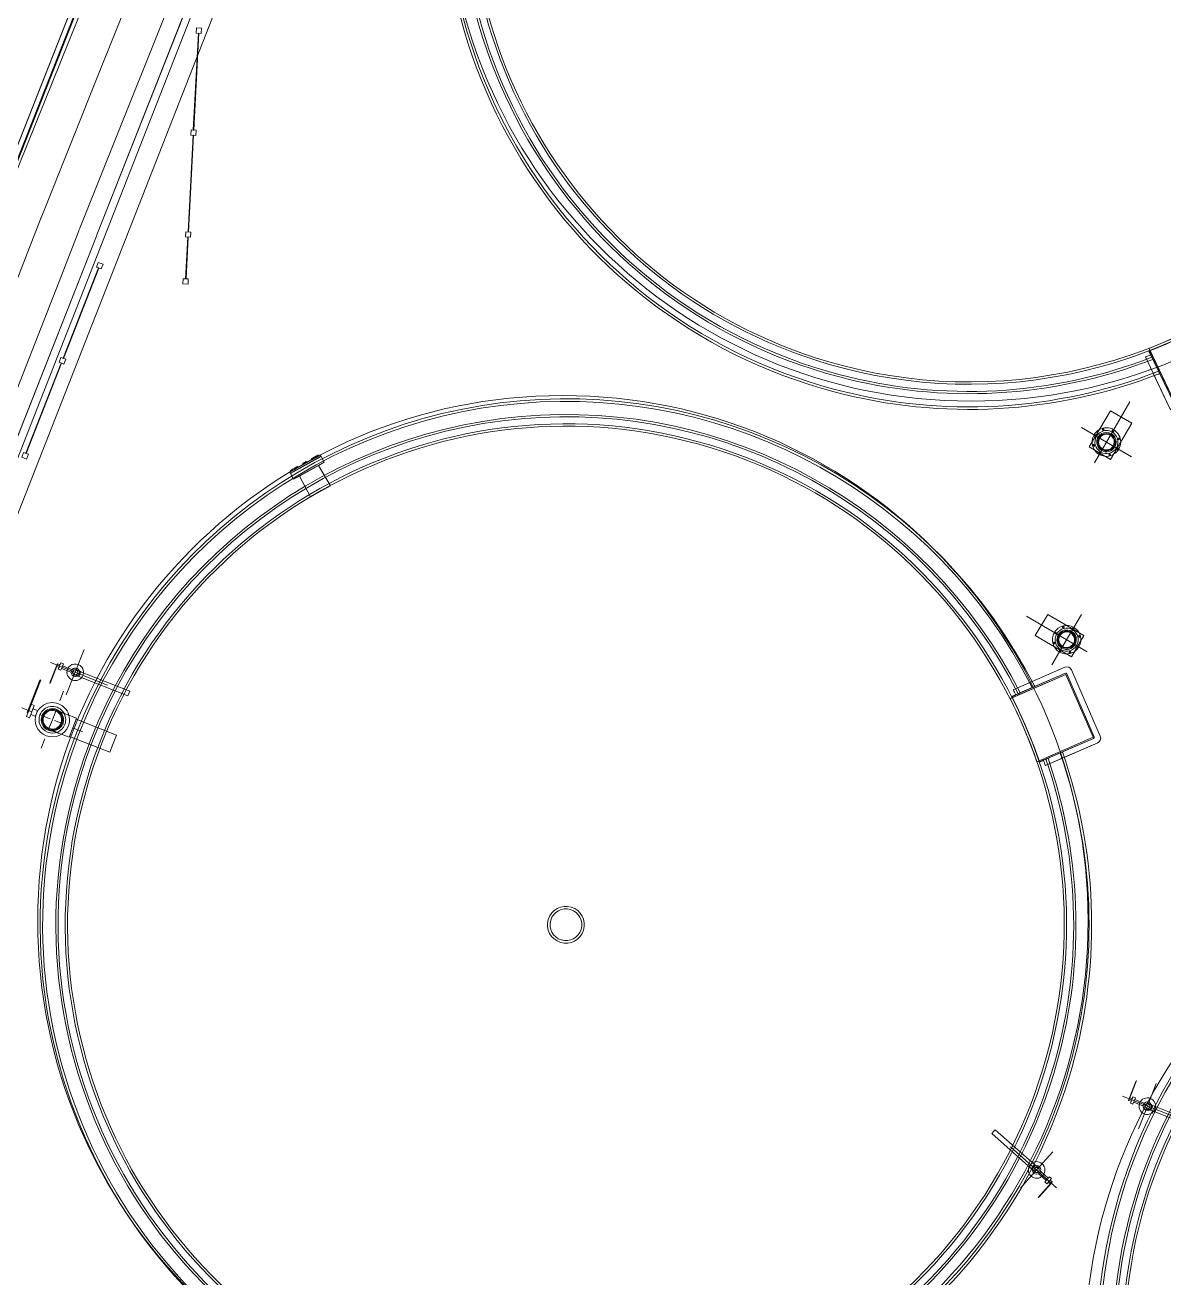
# Model space of a CAD drawing. Header units: metres. Extents: x -207 to 292, y -187 to 169.
# Drawn here: x -47.17 to -36, y -29.85 to -17.58 of the extents above; entities that cross this region are included whole.
import ezdxf

# ---------------------------------------------------------------- set-up
doc = ezdxf.new("R2010")
doc.units = ezdxf.units.M
doc.linetypes.add('Dash', pattern=[0.006, 0.003, -0.003])
for name, color, linetype, lineweight in [('A-GLAZ-CWMG', 7, 'Continuous', 9), ('C-TOPO', 7, 'Continuous', 9), ('C-TOPO-MAJR', 7, 'Continuous', 35), ('C-TOPO-MINR', 7, 'Continuous', 9), ('CERCO INTERIOR', 7, 'Continuous', 9), ('EQUIPOS PIS', 7, 'Continuous', 9), ('P-SANR-FIXT', 7, 'Continuous', 9), ('P-SANR-FIXT-HDLN', 7, 'Dash', 9), ('solera', 7, 'Continuous', 35)]:
    doc.layers.add(name, color=color, linetype=linetype, lineweight=lineweight)
doc.layers.add('PR10-ARQ-PL-001-Emplazamiento-C-1_dwg', color=7, linetype='Continuous', lineweight=9, true_color=0x767676)

# ---------------------------------------------------------------- blocks, each defined once
blk = doc.blocks.new('M_Estanque-Terraza - M_Estanque-Terraza-2331352-PLANTA EMPLAZAMIENTO ACTUALIZADO')
at = {"layer": 'P-SANR-FIXT'}
for p, q in [((-4.04, -2.86), (-4.466, -3.222)), ((-4.466, -3.222), (-4.04, -2.86)), ((-4.04, -2.86), (-4.466, -3.222)), ((-4.466, -3.222), (-4.04, -2.86)), ((-4.415, -3.253), (-3.976, -2.879)), ((-4.415, -3.253), (-4.007, -2.906)), ((-4.007, -2.906), (-4.415, -3.253)), ((-4.415, -3.253), (-4.007, -2.906)), ((-4.007, -2.906), (-4.415, -3.253)), ((-3.95, -2.873), (-4.407, -3.262)), ((-4.407, -3.262), (-3.967, -2.887)), ((-4.04, -2.86), (-4.175, -2.975)), ((-4.175, -2.975), (-4.04, -2.86)), ((-4.044, -2.937), (-4.161, -3.037)), ((-3.974, -2.877), (-4.142, -3.021)), ((-4.142, -3.021), (-4.007, -2.906)), ((-4.007, -2.906), (-4.142, -3.021)), ((-4.142, -3.021), (-4.027, -2.922)), ((-4.194, -2.991), (-4.466, -3.222)), ((-4.466, -3.222), (-4.194, -2.991)), ((-4.161, -3.037), (-4.415, -3.253)), ((-4.161, -3.037), (-4.415, -3.253)), ((-4.415, -3.253), (-4.161, -3.037)), ((-4.471, -3.292), (-4.012, -3.832)), ((-4.012, -3.832), (-4.471, -3.292)), ((-4.471, -3.292), (-4.012, -3.832)), ((-4.012, -3.832), (-4.471, -3.292)), ((-4.471, -3.292), (-4.012, -3.832)), ((-4.012, -3.832), (-4.471, -3.292)), ((-3.981, -3.781), (-4.416, -3.27)), ((-4.416, -3.27), (-3.981, -3.781)), ((-3.981, -3.781), (-4.416, -3.27)), ((-4.416, -3.27), (-3.981, -3.781)), ((-4.416, -3.27), (-3.981, -3.781)), ((-3.981, -3.781), (-4.416, -3.27)), ((-4.416, -3.27), (-3.981, -3.781)), ((-3.981, -3.781), (-4.416, -3.27)), ((-3.972, -3.773), (-4.407, -3.262)), ((-4.407, -3.262), (-3.972, -3.773)), ((3.617, -3.281), (3.462, -3.441)), ((3.617, -3.281), (3.462, -3.441)), ((3.541, -3.362), (3.617, -3.281)), ((3.779, -3.443), (3.617, -3.281)), ((-3.972, -3.773), (-3.519, -3.388)), ((-3.536, -3.402), (-3.972, -3.773)), ((-3.529, -3.412), (-3.964, -3.783)), ((-3.695, -3.554), (-3.527, -3.411)), ((3.462, -3.441), (3.541, -3.362)), ((3.826, -3.397), (3.586, -3.645)), ((3.826, -3.397), (3.586, -3.645)), ((3.826, -3.397), (3.779, -3.443)), ((3.87, -3.441), (3.826, -3.397)), ((-3.56, -3.439), (-3.964, -3.783)), ((-3.964, -3.783), (-3.56, -3.439)), ((-3.56, -3.439), (-3.964, -3.783)), ((-3.964, -3.783), (-3.56, -3.439)), ((-3.941, -3.837), (-3.521, -3.479)), ((-3.521, -3.479), (-3.941, -3.837)), ((-3.941, -3.837), (-3.521, -3.479)), ((-3.521, -3.479), (-3.941, -3.837)), ((-3.714, -3.57), (-3.597, -3.47)), ((-3.695, -3.554), (-3.56, -3.439)), ((-3.56, -3.439), (-3.695, -3.554)), ((-3.58, -3.455), (-3.695, -3.554)), ((-3.656, -3.594), (-3.521, -3.479)), ((-3.521, -3.479), (-3.656, -3.594)), ((3.462, -3.441), (3.63, -3.597)), ((3.779, -3.443), (3.63, -3.597)), ((3.779, -3.443), (3.63, -3.597)), ((3.87, -3.441), (3.631, -3.688)), ((3.87, -3.441), (3.631, -3.688)), ((3.634, -3.691), (3.872, -3.444)), ((3.634, -3.691), (3.872, -3.444)), ((3.882, -3.453), (3.644, -3.699)), ((3.882, -3.453), (3.644, -3.699)), ((3.839, -3.497), (3.816, -3.521)), ((3.839, -3.497), (3.816, -3.521)), ((3.816, -3.521), (3.824, -3.529)), ((3.816, -3.521), (3.824, -3.529)), ((3.843, -3.492), (3.82, -3.517)), ((3.843, -3.492), (3.82, -3.517)), ((3.824, -3.529), (3.847, -3.504)), ((3.824, -3.529), (3.847, -3.504)), ((3.828, -3.525), (3.851, -3.5)), ((3.828, -3.525), (3.851, -3.5)), ((3.857, -3.478), (3.843, -3.492)), ((3.843, -3.492), (3.851, -3.5)), ((3.851, -3.5), (3.843, -3.492)), ((3.851, -3.5), (3.843, -3.492)), ((3.851, -3.5), (3.865, -3.486)), ((3.871, -3.464), (3.857, -3.478)), ((3.865, -3.486), (3.879, -3.471)), ((3.879, -3.471), (3.871, -3.464)), ((3.882, -3.453), (3.872, -3.444)), ((-3.964, -3.783), (-3.714, -3.57)), ((-3.714, -3.57), (-3.964, -3.783)), ((-3.964, -3.783), (-3.714, -3.57)), ((-3.941, -3.837), (-3.675, -3.61)), ((-3.675, -3.61), (-3.941, -3.837)), ((3.63, -3.597), (3.586, -3.645)), ((3.586, -3.645), (3.631, -3.688)), ((3.668, -3.674), (3.654, -3.689)), ((3.682, -3.66), (3.668, -3.674)), ((3.676, -3.682), (3.69, -3.668)), ((3.705, -3.635), (3.682, -3.66)), ((3.705, -3.635), (3.682, -3.66)), ((3.69, -3.668), (3.682, -3.66)), ((3.682, -3.66), (3.69, -3.668)), ((3.682, -3.66), (3.69, -3.668)), ((3.709, -3.631), (3.686, -3.656)), ((3.709, -3.631), (3.686, -3.656)), ((3.69, -3.668), (3.713, -3.643)), ((3.69, -3.668), (3.713, -3.643)), ((3.694, -3.663), (3.717, -3.639)), ((3.694, -3.663), (3.717, -3.639)), ((3.717, -3.639), (3.709, -3.631)), ((3.717, -3.639), (3.709, -3.631)), ((3.776, -3.562), (3.749, -3.591)), ((3.776, -3.562), (3.749, -3.591)), ((3.776, -3.562), (3.749, -3.591)), ((3.776, -3.562), (3.749, -3.591)), ((3.749, -3.591), (3.757, -3.598)), ((3.749, -3.591), (3.757, -3.598)), ((3.757, -3.598), (3.784, -3.569)), ((3.757, -3.598), (3.784, -3.569)), ((3.757, -3.598), (3.784, -3.569)), ((3.757, -3.598), (3.784, -3.569)), ((3.784, -3.569), (3.776, -3.562)), ((3.784, -3.569), (3.776, -3.562)), ((3.634, -3.691), (3.644, -3.699)), ((3.654, -3.689), (3.662, -3.696)), ((3.662, -3.696), (3.676, -3.682))]:
    blk.add_line(p, q, dxfattribs=at)
at = {"layer": 'P-SANR-FIXT', "flags": 128}
for points in [[(-3.976, -2.879), (-3.983, -2.885), (-3.991, -2.892), (-3.999, -2.898), (-4.006, -2.905), (-4.014, -2.911), (-4.021, -2.918), (-4.029, -2.924), (-4.037, -2.931), (-4.044, -2.937)], [(-4.027, -2.922), (-4.022, -2.918), (-4.016, -2.913), (-4.011, -2.909), (-4.006, -2.904), (-4.001, -2.9), (-3.995, -2.895), (-3.99, -2.891), (-3.985, -2.886), (-3.979, -2.882), (-3.974, -2.877)], [(-3.967, -2.887), (-3.962, -2.882), (-3.956, -2.878), (-3.95, -2.873)], [(-3.597, -3.47), (-3.59, -3.464), (-3.582, -3.457), (-3.574, -3.451), (-3.567, -3.444), (-3.559, -3.438), (-3.552, -3.431), (-3.544, -3.425), (-3.536, -3.418), (-3.529, -3.412)], [(-3.527, -3.411), (-3.533, -3.415), (-3.538, -3.42), (-3.543, -3.424), (-3.548, -3.429), (-3.554, -3.433), (-3.559, -3.438), (-3.564, -3.442), (-3.569, -3.446), (-3.575, -3.451), (-3.58, -3.455)], [(-3.519, -3.388), (-3.525, -3.392), (-3.53, -3.397), (-3.536, -3.402)]]:
    blk.add_lwpolyline(points, dxfattribs=at)
at = {"layer": 'P-SANR-FIXT'}
for centre, radius, start, end in [((0, 0), 5.152, 0, 180), ((0, 0), 5.152, 0, 180), ((0, 0), 5.127, 360, 180), ((0, 0), 5.127, 360, 180), ((0, 0), 4.998, 360, 180), ((0, 0), 4.976, 360, 180), ((0, 0), 4.906, 0, 180), ((0, 0), 4.883, 0, 180), ((0, 0), 0.181, 360, 180), ((0, 0), 0.181, 0, 180), ((0, 0), 0.156, 0, 180), ((0, 0), 0.156, 0, 180), ((0, 0), 5.152, 180, 216.1202), ((0, 0), 5.152, 180, 216.1202), ((0, 0), 5.127, 180, 216.0991), ((0, 0), 5.127, 180, 216.0991), ((0, 0), 4.998, 180, 215.9878), ((0, 0), 4.976, 180, 215.9675), ((0, 0), 4.906, 180, 0), ((0, 0), 4.883, 180, 0), ((0, 0), 5.152, 223.8638, 0), ((0, 0), 5.152, 223.8638, 0), ((0, 0), 5.127, 223.8805, 0), ((0, 0), 5.127, 223.8805, 0), ((0, 0), 4.998, 223.9693, 0), ((0, 0), 4.976, 223.9856, 360), ((0, 0), 0.181, 180, 360), ((0, 0), 0.181, 180, 0), ((0, 0), 0.156, 180, 0), ((0, 0), 0.156, 180, 0), ((0, 0), 4.95, 215.2893, 215.9444), ((0, 0), 4.95, 215.2893, 215.9444), ((0, 0), 4.95, 215.2893, 215.9444), ((0, 0), 4.95, 215.2893, 215.9444), ((0, 0), 4.95, 215.2893, 215.9444), ((0, 0), 4.95, 215.2893, 215.9444), ((0, 0), 4.908, 215.9062, 224.0344), ((0.035, 0.026), 4.95, 215.9127, 216.052), ((0, 0), 4.884, 216.0253, 223.911), ((0, 0), 5.152, 215.4908, 216.1202), ((0, 0), 5.152, 215.4908, 216.1202), ((0, 0), 5.127, 215.4667, 216.0991), ((0, 0), 5.127, 215.4667, 216.0991), ((-4.433, -3.26), 0.05, 130.4267, 220.4267), ((-4.433, -3.26), 0.05, 130.4267, 220.4267), ((-4.433, -3.26), 0.05, 130.4267, 220.4267), ((-4.433, -3.26), 0.05, 130.4267, 220.4267), ((-4.433, -3.26), 0.05, 130.4267, 220.4267), ((-4.433, -3.26), 0.05, 130.4267, 220.4267), ((-4.407, -3.262), 0.012, 130.4267, 220.4267), ((-4.407, -3.262), 0.012, 130.4267, 220.4267), ((-4.407, -3.262), 0.012, 130.4267, 220.4267), ((-4.407, -3.262), 0.012, 130.4267, 220.4267), ((-4.407, -3.262), 0.012, 130.4267, 220.4267), ((-4.407, -3.262), 0.012, 130.4267, 220.4267), ((-4.407, -3.262), 0.012, 130.4267, 220.4267), ((-4.407, -3.262), 0.012, 130.4267, 220.4267), ((0.035, 0.026), 4.95, 223.8331, 223.9723), ((0, 0), 5.127, 223.8805, 224.5122), ((0, 0), 5.127, 223.8805, 224.5122), ((0, 0), 4.95, 224.0039, 224.6583), ((0, 0), 4.95, 224.0039, 224.6583), ((0, 0), 4.95, 224.0039, 224.6583), ((0, 0), 4.95, 224.0039, 224.6583), ((0, 0), 4.95, 224.0039, 224.6583), ((0, 0), 4.95, 224.0039, 224.6583), ((0, 0), 5.152, 223.8638, 224.4924), ((0, 0), 5.152, 223.8638, 224.4924), ((-3.972, -3.773), 0.012, 220.4267, 310.4267), ((-3.972, -3.773), 0.012, 220.4267, 310.4267), ((-3.972, -3.773), 0.012, 220.4267, 310.4267), ((-3.972, -3.773), 0.012, 220.4267, 310.4267), ((-3.972, -3.773), 0.012, 220.4267, 310.4267), ((-3.972, -3.773), 0.012, 220.4267, 310.4267), ((-3.972, -3.773), 0.012, 220.4267, 310.4267), ((-3.972, -3.773), 0.012, 220.4267, 310.4267), ((-3.974, -3.799), 0.05, 220.4267, 310.4267), ((-3.974, -3.799), 0.05, 220.4267, 310.4267), ((-3.974, -3.799), 0.05, 220.4267, 310.4267), ((-3.974, -3.799), 0.05, 220.4267, 310.4267), ((-3.974, -3.799), 0.05, 220.4267, 310.4267), ((-3.974, -3.799), 0.05, 220.4267, 310.4267)]:
    blk.add_arc(centre, radius, start, end, dxfattribs=at)
for major_axis, ratio, start_param, end_param in [((-2.955, 3.944), 0.99567, 1.554548, 1.55699), ((-2.956, 3.945), 0.995671, 1.693392, 1.695831)]:
    blk.add_ellipse((0.001, 0.001), major_axis=major_axis, ratio=ratio, start_param=start_param, end_param=end_param, dxfattribs=at)
blk = doc.blocks.new('Circular Mullion - 5mm-2127248-PLANTA EMPLAZAMIENTO ACTUALIZADO')
at = {"layer": 'A-GLAZ-CWMG'}
for p, q in [((-107.648, -45.397), (-107.997, -46.28)), ((-107.646, -45.398), (-107.995, -46.281)), ((-107.995, -46.281), (-107.646, -45.398)), ((-107.993, -46.282), (-107.643, -45.399)), ((-107.646, -45.398), (-107.648, -45.397)), ((-107.643, -45.399), (-107.646, -45.398)), ((-107.997, -46.28), (-107.995, -46.281)), ((-107.995, -46.281), (-107.993, -46.282))]:
    blk.add_line(p, q, dxfattribs=at)
blk = doc.blocks.new('Rectangular Mullion - 50 x 50 mm-2128568-PLANTA EMPLAZAMIENTO ACTUALIZADO')
at = {"layer": 'A-GLAZ-CWMG'}
for p, q in [((0.025, 0.025), (-0.025, 0.025)), ((-0.025, 0.025), (-0.025, -0.025)), ((0.025, -0.025), (0.025, 0.025)), ((-0.025, -0.025), (0.025, -0.025))]:
    blk.add_line(p, q, dxfattribs=at)
blk = doc.blocks.new('Rectangular Mullion - 50 x 50 mm-2128569-PLANTA EMPLAZAMIENTO ACTUALIZADO')
at = {"layer": 'A-GLAZ-CWMG'}
for p, q in [((-0.025, -0.025), (-0.025, 0.025)), ((-0.025, 0.025), (0.025, 0.025)), ((0.025, 0.025), (0.025, -0.025)), ((0.025, -0.025), (-0.025, -0.025))]:
    blk.add_line(p, q, dxfattribs=at)
blk = doc.blocks.new('Quad Corner Mullion - 50x50 mm-2128574-PLANTA EMPLAZAMIENTO ACTUALIZADO')
at = {"layer": 'A-GLAZ-CWMG'}
for p, q in [((0.025, 0.025), (-0.025, 0.025)), ((-0.025, 0.025), (-0.025, -0.025)), ((0.025, -0.025), (0.025, 0.025)), ((-0.025, -0.025), (0.025, -0.025))]:
    blk.add_line(p, q, dxfattribs=at)
blk = doc.blocks.new('Quad Corner Mullion - 50x50 mm-2128575-PLANTA EMPLAZAMIENTO ACTUALIZADO')
at = {"layer": 'A-GLAZ-CWMG'}
for p, q in [((-0.025, -0.025), (-0.025, 0.025)), ((-0.025, 0.025), (0.025, 0.025)), ((0.025, 0.025), (0.025, -0.025)), ((0.025, -0.025), (-0.025, -0.025))]:
    blk.add_line(p, q, dxfattribs=at)
blk = doc.blocks.new('Quad Corner Mullion - 50x50 mm-2128572-PLANTA EMPLAZAMIENTO ACTUALIZADO')
at = {"layer": 'A-GLAZ-CWMG'}
for p, q in [((0.025, 0.025), (-0.025, 0.025)), ((-0.025, 0.025), (-0.025, -0.025)), ((0.025, -0.025), (0.025, 0.025)), ((-0.025, -0.025), (0.025, -0.025))]:
    blk.add_line(p, q, dxfattribs=at)
blk = doc.blocks.new('Quad Corner Mullion - 50x50 mm-2128573-PLANTA EMPLAZAMIENTO ACTUALIZADO')
at = {"layer": 'A-GLAZ-CWMG'}
for p, q in [((-0.025, -0.025), (-0.025, 0.025)), ((-0.025, 0.025), (0.025, 0.025)), ((0.025, 0.025), (0.025, -0.025)), ((0.025, -0.025), (-0.025, -0.025))]:
    blk.add_line(p, q, dxfattribs=at)
blk = doc.blocks.new('Circular Mullion - 5mm-2146434-PLANTA EMPLAZAMIENTO ACTUALIZADO')
at = {"layer": 'A-GLAZ-CWMG'}
for p, q in [((-45.571, -19.654), (-45.593, -20.063)), ((-45.59, -20.063), (-45.569, -19.654)), ((-45.569, -19.654), (-45.59, -20.063)), ((-45.588, -20.063), (-45.566, -19.654)), ((-45.569, -19.654), (-45.571, -19.654)), ((-45.566, -19.654), (-45.569, -19.654)), ((-45.593, -20.063), (-45.59, -20.063)), ((-45.59, -20.063), (-45.588, -20.063))]:
    blk.add_line(p, q, dxfattribs=at)
blk = doc.blocks.new('M_Tuberia Alimentación-01 - M_Tuberia Alimentación-01-2152466-PLANTA EMPLAZAMIENTO ACTUALIZADO')
at = {"layer": 'P-SANR-FIXT'}
for p, q in [((-0.248, 0.32), (-0.255, 0.32)), ((-0.255, 0.32), (-0.255, 0.296)), ((-0.255, 0.012), (-0.255, 0.317)), ((-0.248, 0.317), (-0.255, 0.317)), ((-0.255, 0.296), (-0.255, -0.02)), ((-0.248, 0.296), (-0.248, 0.32)), ((-0.248, 0.317), (-0.248, 0.012)), ((-0.248, -0.02), (-0.248, 0.296)), ((-0.255, 0.012), (-0.255, -0.025)), ((-0.255, 0.012), (-0.248, 0.012)), ((-0.216, 0.065), (-0.248, 0.065)), ((-0.248, 0), (-0.248, 0.065)), ((-0.248, -0.025), (-0.248, 0.012)), ((-0.248, -0.065), (-0.248, 0)), ((-0.216, 0.065), (-0.216, 0)), ((-0.168, 0.03), (-0.216, 0.03)), ((-0.216, 0), (-0.216, 0.03)), ((-0.216, 0), (-0.216, -0.065)), ((-0.168, 0.03), (-0.168, 0)), ((-0.168, 0), (-0.168, -0.03)), ((0.215, 0.1), (0.106, 0.1)), ((0.215, 0), (0.215, 0.1)), ((0.639, 0.09), (0.215, 0.09)), ((0.215, 0), (0.215, 0.09)), ((0.215, -0.1), (0.215, 0)), ((0.215, -0.09), (0.215, 0)), ((0.639, 0.09), (0.639, 0)), ((0.639, 0), (0.639, -0.09)), ((-0.255, -0.02), (-0.248, -0.02)), ((-0.255, -0.025), (-0.248, -0.025)), ((-0.248, -0.065), (-0.216, -0.065)), ((-0.216, -0.03), (-0.216, 0)), ((-0.216, -0.03), (-0.168, -0.03)), ((0.106, -0.1), (0.215, -0.1)), ((0.215, -0.09), (0.639, -0.09))]:
    blk.add_line(p, q, dxfattribs=at)
at = {"layer": 'P-SANR-FIXT', "flags": 128}
for points in [[(0.106, 0.1), (0.102, 0.1), (0.097, 0.1), (0.093, 0.1), (0.089, 0.1), (0.085, 0.1), (0.081, 0.1), (0.077, 0.1), (0.073, 0.1), (0.069, 0.1), (0.065, 0.1), (0.061, 0.1), (0.057, 0.1), (0.053, 0.1), (0.05, 0.1), (0.046, 0.1), (0.043, 0.1), (0.039, 0.1), (0.036, 0.1), (0.033, 0.1), (0.03, 0.1), (0.027, 0.1), (0.024, 0.1), (0.022, 0.1), (0.019, 0.1), (0.017, 0.1), (0.015, 0.1), (0.012, 0.1), (0.011, 0.1), (0.009, 0.1), (0.007, 0.1), (0.006, 0.1), (0.004, 0.1), (0.003, 0.1), (0.002, 0.1), (0.002, 0.1), (0.001, 0.1), (0, 0.1), (0, 0.1), (0, 0.1)], [(0, -0.1), (0, -0.1), (0, -0.1), (0.001, -0.1), (0.001, -0.1), (0.002, -0.1), (0.003, -0.1), (0.004, -0.1), (0.005, -0.1), (0.007, -0.1), (0.008, -0.1), (0.01, -0.1), (0.012, -0.1), (0.014, -0.1), (0.016, -0.1), (0.018, -0.1), (0.021, -0.1), (0.024, -0.1), (0.026, -0.1), (0.029, -0.1), (0.032, -0.1), (0.035, -0.1), (0.038, -0.1), (0.042, -0.1), (0.045, -0.1), (0.049, -0.1), (0.052, -0.1), (0.056, -0.1), (0.06, -0.1), (0.064, -0.1), (0.068, -0.1), (0.071, -0.1), (0.076, -0.1), (0.08, -0.1), (0.084, -0.1), (0.088, -0.1), (0.092, -0.1), (0.096, -0.1), (0.101, -0.1), (0.105, -0.1), (0.106, -0.1)]]:
    blk.add_lwpolyline(points, dxfattribs=at)
at = {"layer": 'P-SANR-FIXT'}
for radius, start, end in [(0.168, 360, 180), (0.168, 360, 180), (0.168, 360, 180), (0.168, 360, 180), (0.168, 360, 180), (0.168, 360, 180), (0.131, 0, 180), (0.131, 360, 180), (0.131, 360, 180), (0.131, 360, 180), (0.168, 180, 360), (0.168, 180, 360), (0.168, 180, 360), (0.168, 180, 360), (0.168, 180, 360), (0.168, 180, 360), (0.131, 180, 0), (0.131, 180, 360), (0.131, 180, 360), (0.131, 180, 360), (0.109, 360, 180), (0.109, 360, 180), (0.109, 360, 180), (0.109, 360, 180), (0.109, 180, 360), (0.109, 180, 360), (0.109, 180, 360), (0.109, 180, 360), (0.1, 0, 180), (0.1, 180, 0), (0.091, 0, 180), (0.091, 0, 180), (0.091, 0, 180), (0.091, 0, 180), (0.091, 180, 0), (0.091, 180, 0), (0.091, 180, 0), (0.091, 180, 0)]:
    blk.add_arc((0, 0), radius, start, end, dxfattribs=at)
at = {"layer": 'P-SANR-FIXT-HDLN'}
for p, q in [((0, 0), (0, 0.301)), ((-0.322, 0), (0, 0)), ((0.322, 0), (0, 0)), ((0, 0), (0, -0.301))]:
    blk.add_line(p, q, dxfattribs=at)
blk = doc.blocks.new('M_Tuberia Alimentación-02 - M_Tuberia Alimentación-02-2167664-PLANTA EMPLAZAMIENTO ACTUALIZADO')
at = {"layer": 'P-SANR-FIXT'}
for p, q in [((0, 0), (0, 0.239)), ((-0.262, 0), (0.341, 0)), ((-0.19, 0.014), (-0.193, 0.014)), ((-0.193, 0.014), (-0.193, 0)), ((-0.193, 0.006), (-0.193, -0.183)), ((-0.19, 0.006), (-0.193, 0.006)), ((-0.19, 0), (-0.19, 0.014)), ((-0.165, 0.014), (-0.19, 0.014)), ((-0.19, 0.014), (-0.19, 0)), ((-0.19, -0.183), (-0.19, 0.006)), ((-0.19, 0), (-0.19, -0.014)), ((-0.138, 0.034), (-0.165, 0.034)), ((-0.165, 0), (-0.165, 0.034)), ((-0.165, 0), (-0.165, 0.014)), ((-0.165, -0.014), (-0.165, 0)), ((-0.165, -0.034), (-0.165, 0)), ((-0.138, 0), (-0.138, 0.034)), ((-0.041, 0.014), (-0.138, 0.014)), ((-0.138, 0), (-0.138, 0.014)), ((-0.138, -0.034), (-0.138, 0)), ((-0.138, -0.014), (-0.138, 0)), ((-0.041, 0), (-0.041, 0.014)), ((-0.041, -0.014), (-0.041, 0)), ((0, 0), (0, -0.239)), ((0.047, 0.026), (0.042, 0.026)), ((0.047, 0), (0.047, 0.026)), ((0.566, 0.025), (0.047, 0.025)), ((0.047, 0), (0.047, 0.025)), ((0.047, -0.026), (0.047, 0)), ((0.047, -0.025), (0.047, 0)), ((0.566, 0), (0.566, 0.025)), ((0.566, -0.025), (0.566, 0)), ((-0.193, -0.186), (-0.193, 0)), ((-0.19, 0), (-0.193, 0)), ((-0.19, 0), (-0.19, -0.186)), ((-0.19, -0.014), (-0.165, -0.014)), ((-0.165, -0.034), (-0.138, -0.034)), ((-0.138, -0.014), (-0.041, -0.014)), ((0.042, -0.026), (0.047, -0.026)), ((0.047, -0.025), (0.566, -0.025)), ((-0.193, -0.183), (-0.193, -0.19)), ((-0.19, -0.183), (-0.193, -0.183)), ((-0.193, -0.186), (-0.193, -0.19)), ((-0.193, -0.19), (-0.19, -0.19)), ((-0.19, -0.19), (-0.19, -0.183)), ((-0.19, -0.19), (-0.19, -0.186))]:
    blk.add_line(p, q, dxfattribs=at)
at = {"layer": 'P-SANR-FIXT', "flags": 128}
for points in [[(0.042, 0.026), (0.04, 0.026), (0.039, 0.026), (0.037, 0.026), (0.035, 0.026), (0.034, 0.026), (0.032, 0.026), (0.03, 0.026), (0.029, 0.026), (0.027, 0.026), (0.026, 0.026), (0.024, 0.026), (0.023, 0.026), (0.021, 0.026), (0.02, 0.026), (0.018, 0.026), (0.017, 0.026), (0.016, 0.026), (0.014, 0.026), (0.013, 0.026), (0.012, 0.026), (0.011, 0.026), (0.01, 0.026), (0.009, 0.026), (0.008, 0.026), (0.007, 0.026), (0.006, 0.026), (0.005, 0.026), (0.004, 0.026), (0.004, 0.026), (0.003, 0.026), (0.002, 0.026), (0.002, 0.026), (0.001, 0.026), (0.001, 0.026), (0.001, 0.026), (0, 0.026), (0, 0.026), (0, 0.026), (0, 0.026)], [(0, -0.026), (0, -0.026), (0, -0.026), (0, -0.026), (0.001, -0.026), (0.001, -0.026), (0.001, -0.026), (0.002, -0.026), (0.002, -0.026), (0.003, -0.026), (0.003, -0.026), (0.004, -0.026), (0.005, -0.026), (0.006, -0.026), (0.006, -0.026), (0.007, -0.026), (0.008, -0.026), (0.009, -0.026), (0.01, -0.026), (0.012, -0.026), (0.013, -0.026), (0.014, -0.026), (0.015, -0.026), (0.017, -0.026), (0.018, -0.026), (0.019, -0.026), (0.021, -0.026), (0.022, -0.026), (0.024, -0.026), (0.025, -0.026), (0.027, -0.026), (0.028, -0.026), (0.03, -0.026), (0.032, -0.026), (0.033, -0.026), (0.035, -0.026), (0.037, -0.026), (0.038, -0.026), (0.04, -0.026), (0.042, -0.026), (0.042, -0.026)]]:
    blk.add_lwpolyline(points, dxfattribs=at)
at = {"layer": 'P-SANR-FIXT'}
for radius, start, end in [(0.0814, 360, 180), (0.0814, 360, 180), (0.0814, 360, 180), (0.0814, 360, 180), (0.0814, 180, 360), (0.0814, 180, 360), (0.0814, 180, 360), (0.0814, 180, 360), (0.0411, 0, 180), (0.0411, 360, 180), (0.0411, 360, 180), (0.0411, 360, 180), (0.0411, 360, 180), (0.0411, 360, 180), (0.0411, 180, 0), (0.0411, 180, 360), (0.0411, 180, 360), (0.0411, 180, 360), (0.0411, 180, 360), (0.0411, 180, 360), (0.0264, 0, 180), (0.025, 0, 180), (0.025, 360, 180), (0.025, 180, 0), (0.025, 180, 360), (0.0264, 180, 360)]:
    blk.add_arc((0, 0), radius, start, end, dxfattribs=at)
blk = doc.blocks.new('M_Conexión Tubería 01 - M_Conexión Tubería 01-2148525-PLANTA EMPLAZAMIENTO ACTUALIZADO')
at = {"layer": 'P-SANR-FIXT'}
for p, q in [((0, 0.456), (0, -0.234)), ((-0.121, 0.285), (-0.122, -0.125)), ((-0.122, -0.125), (-0.121, 0.285)), ((-0.121, 0.285), (-0.122, -0.125)), ((-0.122, -0.125), (-0.121, 0.285)), ((0.121, 0.284), (-0.121, 0.285)), ((-0.121, 0.285), (0.121, 0.284)), ((0.121, 0.284), (-0.121, 0.285)), ((-0.121, 0.285), (0.121, 0.284)), ((0.12, -0.126), (0.121, 0.284)), ((0.121, 0.284), (0.12, -0.126)), ((0.12, -0.126), (0.121, 0.284)), ((0.121, 0.284), (0.12, -0.126)), ((-0.285, 0), (0, 0)), ((0.285, 0), (0, 0)), ((-0.122, -0.125), (0.12, -0.126)), ((0.12, -0.126), (-0.122, -0.125)), ((-0.122, -0.125), (0.12, -0.126)), ((0.12, -0.126), (-0.122, -0.125))]:
    blk.add_line(p, q, dxfattribs=at)
for centre, radius, start, end in [((0, 0), 0.14, 0, 180), ((0, 0), 0.14, 0, 180), ((0, 0), 0.14, 0, 180), ((0, 0), 0.14, 0, 180), ((0, 0), 0.14, 0, 180), ((0, 0), 0.14, 0, 180), ((0, 0.127), 0.008, 0, 180), ((0, 0.127), 0.008, 0, 180), ((0, 0.127), 0.008, 0, 180), ((0, 0.127), 0.008, 0, 180), ((0, 0.127), 0.008, 180, 360), ((0, 0.127), 0.008, 180, 0), ((0, 0.127), 0.008, 180, 0), ((0, 0.127), 0.008, 180, 0), ((0, 0.127), 0.005, 0, 180), ((0, 0.127), 0.005, 0, 180), ((0, 0.127), 0.005, 0, 180), ((0, 0.127), 0.005, 0, 180), ((0, 0.127), 0.005, 0, 180), ((0, 0.127), 0.005, 0, 180), ((0, 0.127), 0.005, 180, 0), ((0, 0.127), 0.005, 180, 0), ((0, 0.127), 0.005, 180, 0), ((0, 0.127), 0.005, 180, 0), ((0, 0.127), 0.005, 180, 360), ((0, 0.127), 0.005, 180, 0), ((0, 0), 0.14, 180, 0), ((0, 0), 0.14, 180, 0), ((0, 0), 0.14, 180, 0), ((0, 0), 0.14, 180, 0), ((0, 0), 0.14, 180, 0), ((0, 0), 0.14, 180, 0), ((-0.127, 0), 0.008, 90, 270), ((-0.127, 0), 0.008, 90, 270), ((-0.127, 0), 0.008, 90, 270), ((-0.127, 0), 0.008, 90, 270), ((-0.127, 0), 0.005, 90, 270), ((-0.127, 0), 0.005, 90, 270), ((-0.127, 0), 0.008, 270, 90), ((-0.127, 0), 0.008, 270, 90), ((-0.127, 0), 0.008, 270, 90), ((-0.127, 0), 0.008, 270, 90), ((-0.127, 0), 0.005, 270, 90), ((-0.127, 0), 0.005, 270, 90), ((0, 0), 0.113, 0, 180), ((0, 0), 0.113, 0, 180), ((0, 0), 0.113, 180, 0), ((0, 0), 0.113, 180, 0), ((-0.09, 0.09), 0.008, 45, 225), ((-0.09, 0.09), 0.008, 45, 225), ((-0.09, 0.09), 0.008, 45, 225), ((-0.09, 0.09), 0.008, 45, 225), ((-0.09, 0.09), 0.008, 225, 45), ((-0.09, 0.09), 0.008, 225, 45), ((-0.09, 0.09), 0.008, 225, 45), ((-0.09, 0.09), 0.008, 225, 45), ((-0.09, 0.09), 0.005, 45, 225), ((-0.09, 0.09), 0.005, 45, 225), ((0, 0), 0.0951, 0, 180), ((0, 0), 0.0951, 0, 180), ((0, 0), 0.0951, 180, 0), ((0, 0), 0.0951, 180, 0), ((-0.09, 0.09), 0.005, 225, 45), ((-0.09, 0.09), 0.005, 225, 45), ((0, 0), 0.0851, 360, 180), ((0, 0), 0.0851, 360, 180), ((0, 0), 0.0851, 0, 180), ((0, 0), 0.0851, 0, 180), ((0, 0), 0.0851, 0, 180), ((0, 0), 0.0851, 0, 180), ((0, 0), 0.0851, 180, 360), ((0, 0), 0.0851, 180, 360), ((0, 0), 0.0851, 180, 360), ((0, 0), 0.0851, 180, 360), ((0, 0), 0.0851, 180, 0), ((0, 0), 0.0851, 180, 360), ((0, 0), 0.0816, 360, 180), ((0, 0), 0.0816, 0, 180), ((0, 0), 0.0816, 180, 360), ((0, 0), 0.0816, 180, 0), ((0, 0), 0.0766, 0, 180), ((0, 0), 0.0766, 360, 180), ((0, 0), 0.0766, 0, 180), ((0, 0), 0.0766, 360, 180), ((0, 0), 0.0766, 0, 180), ((0, 0), 0.0766, 360, 180), ((0, 0), 0.0766, 360, 180), ((0, 0), 0.0766, 0, 180), ((0, 0), 0.0766, 180, 360), ((0, 0), 0.0766, 180, 360), ((0, 0), 0.0766, 180, 360), ((0, 0), 0.0766, 180, 360), ((0, 0), 0.0766, 180, 360), ((0, 0), 0.0766, 180, 360), ((0, 0), 0.0766, 180, 360), ((0, 0), 0.0766, 180, 360), ((0.09, 0.09), 0.008, 135, 315), ((0.09, 0.09), 0.008, 135, 315), ((0.09, 0.09), 0.008, 135, 315), ((0.09, 0.09), 0.008, 135, 315), ((0.09, 0.09), 0.008, 315, 135), ((0.09, 0.09), 0.008, 315, 135), ((0.09, 0.09), 0.008, 315, 135), ((0.09, 0.09), 0.008, 315, 135), ((0.09, 0.09), 0.005, 135, 315), ((0.09, 0.09), 0.005, 135, 315), ((0.09, 0.09), 0.005, 315, 135), ((0.09, 0.09), 0.005, 315, 135), ((0.127, 0), 0.008, 90, 270), ((0.127, 0), 0.008, 90, 270), ((0.127, 0), 0.008, 90, 270), ((0.127, 0), 0.008, 90, 270), ((0.127, 0), 0.005, 90, 270), ((0.127, 0), 0.005, 90, 270), ((0.127, 0), 0.008, 270, 90), ((0.127, 0), 0.008, 270, 90), ((0.127, 0), 0.008, 270, 90), ((0.127, 0), 0.008, 270, 90), ((0.127, 0), 0.005, 270, 90), ((0.127, 0), 0.005, 270, 90), ((-0.09, -0.09), 0.008, 135, 315), ((-0.09, -0.09), 0.008, 135, 315), ((-0.09, -0.09), 0.008, 135, 315), ((-0.09, -0.09), 0.008, 135, 315), ((-0.09, -0.09), 0.008, 315, 135), ((-0.09, -0.09), 0.008, 315, 135), ((-0.09, -0.09), 0.008, 315, 135), ((-0.09, -0.09), 0.008, 315, 135), ((-0.09, -0.09), 0.005, 135, 315), ((-0.09, -0.09), 0.005, 135, 315), ((-0.09, -0.09), 0.005, 315, 135), ((-0.09, -0.09), 0.005, 315, 135), ((0, -0.127), 0.008, 360, 180), ((0, -0.127), 0.008, 0, 180), ((0, -0.127), 0.008, 360, 180), ((0, -0.127), 0.008, 0, 180), ((0, -0.127), 0.005, 360, 180), ((0, -0.127), 0.005, 0, 180), ((0.09, -0.09), 0.008, 45, 225), ((0.09, -0.09), 0.008, 45, 225), ((0.09, -0.09), 0.008, 45, 225), ((0.09, -0.09), 0.008, 45, 225), ((0.09, -0.09), 0.008, 225, 45), ((0.09, -0.09), 0.008, 225, 45), ((0.09, -0.09), 0.008, 225, 45), ((0.09, -0.09), 0.008, 225, 45), ((0.09, -0.09), 0.005, 45, 225), ((0.09, -0.09), 0.005, 45, 225), ((0.09, -0.09), 0.005, 225, 45), ((0.09, -0.09), 0.005, 225, 45), ((0, -0.127), 0.008, 180, 360), ((0, -0.127), 0.008, 180, 360), ((0, -0.127), 0.008, 180, 360), ((0, -0.127), 0.008, 180, 360), ((0, -0.127), 0.005, 180, 360), ((0, -0.127), 0.005, 180, 360)]:
    blk.add_arc(centre, radius, start, end, dxfattribs=at)
blk = doc.blocks.new('M_Tuberia Alimentación-02 - M_Tuberia Alimentación-02-2155587-PLANTA EMPLAZAMIENTO ACTUALIZADO')
at = {"layer": 'P-SANR-FIXT'}
for p, q in [((-0.19, 0.19), (-0.193, 0.19)), ((-0.193, 0.19), (-0.193, 0.186)), ((-0.193, 0.19), (-0.193, 0.183)), ((-0.193, 0), (-0.193, 0.186)), ((-0.193, 0.183), (-0.193, -0.006)), ((-0.193, 0.183), (-0.19, 0.183)), ((-0.19, 0.183), (-0.19, 0.19)), ((-0.19, 0.186), (-0.19, 0.19)), ((-0.19, 0.186), (-0.19, 0)), ((-0.19, -0.006), (-0.19, 0.183)), ((0, 0), (0, 0.239)), ((-0.193, 0), (-0.193, -0.014)), ((-0.193, 0), (-0.19, 0)), ((-0.165, 0.014), (-0.19, 0.014)), ((-0.19, 0.014), (-0.19, 0)), ((-0.19, -0.014), (-0.19, 0)), ((-0.19, 0), (-0.19, -0.014)), ((-0.138, 0.034), (-0.165, 0.034)), ((-0.165, 0), (-0.165, 0.034)), ((-0.165, 0), (-0.165, 0.014)), ((-0.165, -0.014), (-0.165, 0)), ((-0.165, -0.034), (-0.165, 0)), ((-0.138, 0), (-0.138, 0.034)), ((-0.041, 0.014), (-0.138, 0.014)), ((-0.138, 0), (-0.138, 0.014)), ((-0.138, -0.034), (-0.138, 0)), ((-0.138, -0.014), (-0.138, 0)), ((-0.041, 0), (-0.041, 0.014)), ((-0.041, -0.014), (-0.041, 0)), ((0.047, 0.026), (0.042, 0.026)), ((0.047, 0), (0.047, 0.026)), ((0.566, 0.025), (0.047, 0.025)), ((0.047, 0), (0.047, 0.025)), ((0.047, -0.026), (0.047, 0)), ((0.566, 0), (0.566, 0.025)), ((-0.262, 0), (0.341, 0)), ((-0.193, -0.006), (-0.19, -0.006)), ((-0.193, -0.014), (-0.19, -0.014)), ((-0.19, -0.014), (-0.165, -0.014)), ((-0.165, -0.034), (-0.138, -0.034)), ((-0.138, -0.014), (-0.041, -0.014)), ((0, 0), (0, -0.239)), ((0.042, -0.026), (0.047, -0.026)), ((0.047, -0.025), (0.047, 0)), ((0.047, -0.025), (0.566, -0.025)), ((0.566, -0.025), (0.566, 0))]:
    blk.add_line(p, q, dxfattribs=at)
at = {"layer": 'P-SANR-FIXT', "flags": 128}
for points in [[(0.042, 0.026), (0.04, 0.026), (0.039, 0.026), (0.037, 0.026), (0.035, 0.026), (0.034, 0.026), (0.032, 0.026), (0.03, 0.026), (0.029, 0.026), (0.027, 0.026), (0.026, 0.026), (0.024, 0.026), (0.023, 0.026), (0.021, 0.026), (0.02, 0.026), (0.018, 0.026), (0.017, 0.026), (0.016, 0.026), (0.014, 0.026), (0.013, 0.026), (0.012, 0.026), (0.011, 0.026), (0.01, 0.026), (0.009, 0.026), (0.008, 0.026), (0.007, 0.026), (0.006, 0.026), (0.005, 0.026), (0.004, 0.026), (0.004, 0.026), (0.003, 0.026), (0.002, 0.026), (0.002, 0.026), (0.001, 0.026), (0.001, 0.026), (0.001, 0.026), (0, 0.026), (0, 0.026), (0, 0.026), (0, 0.026)], [(0, -0.026), (0, -0.026), (0, -0.026), (0, -0.026), (0.001, -0.026), (0.001, -0.026), (0.001, -0.026), (0.002, -0.026), (0.002, -0.026), (0.003, -0.026), (0.003, -0.026), (0.004, -0.026), (0.005, -0.026), (0.006, -0.026), (0.006, -0.026), (0.007, -0.026), (0.008, -0.026), (0.009, -0.026), (0.01, -0.026), (0.012, -0.026), (0.013, -0.026), (0.014, -0.026), (0.015, -0.026), (0.017, -0.026), (0.018, -0.026), (0.019, -0.026), (0.021, -0.026), (0.022, -0.026), (0.024, -0.026), (0.025, -0.026), (0.027, -0.026), (0.028, -0.026), (0.03, -0.026), (0.032, -0.026), (0.033, -0.026), (0.035, -0.026), (0.037, -0.026), (0.038, -0.026), (0.04, -0.026), (0.042, -0.026), (0.042, -0.026)]]:
    blk.add_lwpolyline(points, dxfattribs=at)
at = {"layer": 'P-SANR-FIXT'}
for radius, start, end in [(0.0814, 360, 180), (0.0814, 360, 180), (0.0814, 360, 180), (0.0814, 360, 180), (0.0814, 180, 360), (0.0814, 180, 360), (0.0814, 180, 360), (0.0814, 180, 360), (0.0411, 0, 180), (0.0411, 360, 180), (0.0411, 360, 180), (0.0411, 360, 180), (0.0411, 360, 180), (0.0411, 360, 180), (0.0411, 180, 0), (0.0411, 180, 360), (0.0411, 180, 360), (0.0411, 180, 360), (0.0411, 180, 360), (0.0411, 180, 360), (0.0264, 0, 180), (0.0264, 180, 0), (0.025, 0, 180), (0.025, 360, 180), (0.025, 180, 0), (0.025, 180, 360)]:
    blk.add_arc((0, 0), radius, start, end, dxfattribs=at)
blk = doc.blocks.new('YADRAN_LASQUEMAS_ARQ_MO_002_TERRAZAS_rvt-1-PLANTA EMPLAZAMIENTO ACTUALIZADO')
at = {"layer": 'A-GLAZ-CWMG', "lineweight": 9}
for name, p, rotation in [('Circular Mullion - 5mm-2127248-PLANTA EMPLAZAMIENTO ACTUALIZADO', (-133.066, -95.957), 198.593364809494), ('Circular Mullion - 5mm-2127248-PLANTA EMPLAZAMIENTO ACTUALIZADO', (-133.066, -95.957), 198.593364809494), ('Circular Mullion - 5mm-2127248-PLANTA EMPLAZAMIENTO ACTUALIZADO', (-133.066, -95.957), 198.593364809494), ('Circular Mullion - 5mm-2127248-PLANTA EMPLAZAMIENTO ACTUALIZADO', (-133.066, -95.957), 198.593364809494), ('Quad Corner Mullion - 50x50 mm-2128574-PLANTA EMPLAZAMIENTO ACTUALIZADO', (-45.463, -17.632), 87.00336480949422), ('Quad Corner Mullion - 50x50 mm-2128575-PLANTA EMPLAZAMIENTO ACTUALIZADO', (-45.463, -17.632), 87.00336480949422), ('Circular Mullion - 5mm-2127248-PLANTA EMPLAZAMIENTO ACTUALIZADO', (-133.118, -96.955), 198.5933648094943), ('Circular Mullion - 5mm-2127248-PLANTA EMPLAZAMIENTO ACTUALIZADO', (-133.118, -96.955), 198.5933648094943), ('Circular Mullion - 5mm-2127248-PLANTA EMPLAZAMIENTO ACTUALIZADO', (-133.118, -96.955), 198.5933648094943), ('Circular Mullion - 5mm-2127248-PLANTA EMPLAZAMIENTO ACTUALIZADO', (-133.118, -96.955), 198.5933648094943), ('Circular Mullion - 5mm-2127248-PLANTA EMPLAZAMIENTO ACTUALIZADO', (-154.334, -66.482), 180.1291782009755), ('Circular Mullion - 5mm-2127248-PLANTA EMPLAZAMIENTO ACTUALIZADO', (-154.334, -66.482), 180.1291782009755), ('Circular Mullion - 5mm-2127248-PLANTA EMPLAZAMIENTO ACTUALIZADO', (-154.334, -66.482), 180.1291782009755), ('Circular Mullion - 5mm-2127248-PLANTA EMPLAZAMIENTO ACTUALIZADO', (-154.334, -66.482), 180.1291782009755), ('Quad Corner Mullion - 50x50 mm-2128574-PLANTA EMPLAZAMIENTO ACTUALIZADO', (-46.434, -19.934), 68.53917820097791), ('Quad Corner Mullion - 50x50 mm-2128575-PLANTA EMPLAZAMIENTO ACTUALIZADO', (-46.434, -19.934), 68.53917820097791), ('Circular Mullion - 5mm-2127248-PLANTA EMPLAZAMIENTO ACTUALIZADO', (-154.7, -67.413), 180.1291782009755), ('Circular Mullion - 5mm-2127248-PLANTA EMPLAZAMIENTO ACTUALIZADO', (-154.7, -67.413), 180.1291782009783), ('Circular Mullion - 5mm-2127248-PLANTA EMPLAZAMIENTO ACTUALIZADO', (-154.7, -67.413), 180.1291782009755), ('Circular Mullion - 5mm-2127248-PLANTA EMPLAZAMIENTO ACTUALIZADO', (-154.7, -67.413), 180.1291782009755)]:
    blk.add_blockref(name, p, dxfattribs=dict(at, rotation=rotation))
at = {"layer": 'A-GLAZ-CWMG', "lineweight": 9, "extrusion": (0, 0, -1)}
for name, p, rotation in [('Rectangular Mullion - 50 x 50 mm-2128568-PLANTA EMPLAZAMIENTO ACTUALIZADO', (45.515, -18.631), 272.9966351905058), ('Rectangular Mullion - 50 x 50 mm-2128569-PLANTA EMPLAZAMIENTO ACTUALIZADO', (45.515, -18.631), 272.9966351905058), ('Rectangular Mullion - 50 x 50 mm-2128568-PLANTA EMPLAZAMIENTO ACTUALIZADO', (45.568, -19.629), 272.9966351905058), ('Rectangular Mullion - 50 x 50 mm-2128569-PLANTA EMPLAZAMIENTO ACTUALIZADO', (45.568, -19.629), 272.9966351905058), ('Quad Corner Mullion - 50x50 mm-2128572-PLANTA EMPLAZAMIENTO ACTUALIZADO', (45.592, -20.088), 272.9966351905058), ('Quad Corner Mullion - 50x50 mm-2128573-PLANTA EMPLAZAMIENTO ACTUALIZADO', (45.592, -20.088), 272.9966351905058), ('Rectangular Mullion - 50 x 50 mm-2128568-PLANTA EMPLAZAMIENTO ACTUALIZADO', (46.8, -20.865), 291.4608217990221), ('Rectangular Mullion - 50 x 50 mm-2128569-PLANTA EMPLAZAMIENTO ACTUALIZADO', (46.8, -20.865), 291.4608217990221), ('Rectangular Mullion - 50 x 50 mm-2128568-PLANTA EMPLAZAMIENTO ACTUALIZADO', (47.166, -21.796), 291.4608217990221), ('Rectangular Mullion - 50 x 50 mm-2128569-PLANTA EMPLAZAMIENTO ACTUALIZADO', (47.166, -21.796), 291.4608217990221)]:
    blk.add_blockref(name, p, dxfattribs=dict(at, rotation=rotation))
at = {"layer": 'A-GLAZ-CWMG', "lineweight": 9}
blk.add_blockref('Circular Mullion - 5mm-2146434-PLANTA EMPLAZAMIENTO ACTUALIZADO', (0, 0), dxfattribs=at)
blk.add_blockref('Circular Mullion - 5mm-2146434-PLANTA EMPLAZAMIENTO ACTUALIZADO', (0, 0), dxfattribs=at)
blk.add_blockref('Circular Mullion - 5mm-2146434-PLANTA EMPLAZAMIENTO ACTUALIZADO', (0, 0), dxfattribs=at)
blk.add_blockref('Circular Mullion - 5mm-2146434-PLANTA EMPLAZAMIENTO ACTUALIZADO', (0, 0), dxfattribs=at)
at = {"layer": 'P-SANR-FIXT', "lineweight": 9}
for name, p, rotation in [('M_Estanque-Terraza - M_Estanque-Terraza-2331352-PLANTA EMPLAZAMIENTO ACTUALIZADO', (-37.915, -16.19), 75.14846314682636), ('M_Estanque-Terraza - M_Estanque-Terraza-2331352-PLANTA EMPLAZAMIENTO ACTUALIZADO', (-41.865, -26.39), 163.056325615404), ('M_Conexión Tubería 01 - M_Conexión Tubería 01-2148525-PLANTA EMPLAZAMIENTO ACTUALIZADO', (-36.568, -21.662), 329.5924839873563), ('M_Conexión Tubería 01 - M_Conexión Tubería 01-2148525-PLANTA EMPLAZAMIENTO ACTUALIZADO', (-36.958, -23.598), 59.59248398735539), ('M_Tuberia Alimentación-02 - M_Tuberia Alimentación-02-2167664-PLANTA EMPLAZAMIENTO ACTUALIZADO', (-46.674, -23.917), 338.4099999999987), ('M_Estanque-Terraza - M_Estanque-Terraza-2331352-PLANTA EMPLAZAMIENTO ACTUALIZADO', (-31.506, -30.511), 153.2545523942124), ('M_Tuberia Alimentación-01 - M_Tuberia Alimentación-01-2152466-PLANTA EMPLAZAMIENTO ACTUALIZADO', (-46.898, -24.382), 338.5391782009776), ('M_Tuberia Alimentación-02 - M_Tuberia Alimentación-02-2155587-PLANTA EMPLAZAMIENTO ACTUALIZADO', (-36.167, -28.167), 338.4099999999991), ('M_Tuberia Alimentación-02 - M_Tuberia Alimentación-02-2155587-PLANTA EMPLAZAMIENTO ACTUALIZADO', (-37.252, -28.792), 138.4099999999984)]:
    blk.add_blockref(name, p, dxfattribs=dict(at, rotation=rotation))
blk = doc.blocks.new('PR10-ARQ-PL-001-Emplazamiento-C-1_dwg-674643-PLANTA EMPLAZAMIENTO ACTUALIZADO')
at = {"layer": 'C-TOPO', "flags": 128}
for points in [[(-35.66, 9.225), (-36.217, 8.582), (-36.699, 7.882), (-38.494, 3.322), (-39.002, 2.03), (-39.53, 0.688), (-39.576, 0.571), (-40.733, -2.367), (-41.582, -4.525), (-43.872, -10.342), (-44.195, -11.163), (-44.445, -11.797), (-44.591, -12.168), (-44.773, -12.63), (-44.958, -13.1), (-45.163, -13.622), (-58.654, -47.895)], [(-58.654, -47.895), (-45.163, -13.622), (-44.958, -13.1), (-44.773, -12.63), (-44.591, -12.168), (-44.445, -11.797), (-44.195, -11.163), (-43.872, -10.342), (-41.582, -4.525), (-40.733, -2.367), (-39.576, 0.571), (-39.53, 0.688), (-39.002, 2.03), (-38.494, 3.322), (-36.699, 7.882), (-36.217, 8.582), (-35.66, 9.225)], [(-5.944, -30.109), (-2.297, -20.794), (2.682, -7.888), (2.908, -6.619), (2.668, -4.413), (2.058, -2.758), (0.864, -1.02), (-1.67, 0.837), (-22.17, 8.99), (-26.339, 10.648), (-28.762, 11.411), (-30.718, 11.467), (-32.757, 10.904), (-34.007, 10.239), (-34.588, 9.87), (-35.702, 9.034), (-36.697, 7.721), (-37.635, 5.49), (-38.522, 3.372), (-63.796, -60.767)], [(-50.965, -31.049), (-50.268, -29.281), (-50.223, -29.166), (-50.128, -28.927), (-49.866, -28.261), (-49.599, -27.584), (-48.855, -25.7), (-48.818, -25.604), (-47.634, -22.603), (-47.596, -22.508), (-46.467, -19.646), (-46.461, -19.631), (-46.456, -19.617), (-45.506, -17.21), (-44.403, -14.414), (-44.349, -14.275), (-44.277, -14.093), (-42.455, -9.475), (-42.278, -9.027), (-42.157, -8.719), (-41.747, -7.68), (-41.23, -6.369), (-41.205, -6.307), (-39.786, -2.709)], [(-39.786, -2.709), (-41.205, -6.307), (-41.23, -6.369), (-41.747, -7.68), (-42.157, -8.719), (-42.278, -9.027), (-42.455, -9.475), (-44.277, -14.093), (-44.349, -14.275), (-44.403, -14.414), (-45.506, -17.21), (-46.456, -19.617), (-46.461, -19.631), (-46.467, -19.646), (-47.596, -22.508), (-47.634, -22.603), (-48.818, -25.604), (-48.855, -25.7), (-49.599, -27.584), (-49.866, -28.261), (-50.128, -28.927), (-50.223, -29.166), (-50.268, -29.281), (-50.965, -31.049)]]:
    blk.add_lwpolyline(points, dxfattribs=at)
at = {"layer": 'C-TOPO-MAJR', "color": 1, "lineweight": 9, "true_color": 0xff0000, "flags": 128}
blk.add_lwpolyline([(-51.914, -30.772), (-50.716, -27.8), (-50.715, -27.797), (-50.711, -27.789), (-50.703, -27.766), (-50.693, -27.743), (-49.736, -25.256), (-49.72, -25.217), (-49.719, -25.215), (-49.695, -25.152), (-48.455, -22.101), (-48.454, -22.099), (-48.421, -22.016), (-47.389, -19.361), (-47.389, -19.36), (-47.389, -19.359), (-46.404, -16.908)], dxfattribs=at)
at = {"layer": 'C-TOPO-MINR', "color": 9, "true_color": 0xc0c0c0, "flags": 128}
for points in [[(-51.252, -30.172), (-50.536, -28.396), (-50.517, -28.348), (-50.474, -28.252), (-50.367, -27.961), (-50.25, -27.679), (-49.681, -26.199), (-49.357, -25.42), (-49.341, -25.378), (-48.853, -24.111), (-48.119, -22.306), (-48.103, -22.266), (-47.627, -21.053), (-47.015, -19.477), (-47.012, -19.47), (-47.009, -19.464), (-46.425, -18.009), (-46.013, -16.978)], [(-45.659, -17.14), (-46.446, -19.11), (-46.63, -19.568), (-46.635, -19.58), (-46.64, -19.593), (-46.833, -20.09), (-47.752, -22.433), (-47.784, -22.511), (-48.011, -23.07), (-48.963, -25.541), (-48.995, -25.622), (-49.625, -27.141), (-49.807, -27.614), (-50.031, -28.156), (-50.237, -28.715), (-50.319, -28.9), (-50.356, -28.991), (-50.59, -29.573), (-51.171, -31.002)]]:
    blk.add_lwpolyline(points, dxfattribs=at)
at = {"layer": 'CERCO INTERIOR', "flags": 128}
for points in [[(-26.874, -80.129), (-28.514, -82.005), (-30.8, -83.205), (-33.475, -83.406), (-60.37, -72.835), (-62.483, -71.58), (-63.97, -69.482), (-64.498, -67.058), (-63.958, -64.43), (-36.309, 6.038), (-35.124, 8.298), (-33.133, 9.89), (-30.636, 10.594), (-28.057, 10.337), (-2.046, 0.017), (-0.043, -1.295), (1.477, -3.378), (1.972, -5.81), (1.497, -8.304), (0.578, -10.638), (-26.931, -80.273)], [(-33.402, -83.22), (-60.281, -72.654), (-62.344, -71.43), (-63.783, -69.4), (-64.294, -67.057), (-63.766, -64.487), (-36.127, 5.954), (-34.966, 8.168), (-33.04, 9.709), (-30.618, 10.392), (-28.104, 10.141), (-2.139, -0.162), (-0.183, -1.442), (1.29, -3.461), (1.768, -5.812), (1.304, -8.248), (0.392, -10.565)]]:
    blk.add_lwpolyline(points, dxfattribs=at)
at = {"layer": 'EQUIPOS PIS'}
for centre in [(-37.894, -16.114), (-41.895, -26.353), (-31.63, -30.567)]:
    blk.add_circle(centre, 5.147, dxfattribs=at)
at = {"layer": 'solera'}
blk.add_line((-36.699, 7.882), (-65.373, -64.964), dxfattribs=at)

msp = doc.modelspace()

# ---------------------------------------------------------------- linework, layer by layer
at = {"layer": 'C-TOPO'}
for p, q in [((-38.522, 3.372), (-63.796, -60.767)), ((-45.163, -13.622), (-58.654, -47.895)), ((-58.654, -47.895), (-45.163, -13.622)), ((-46.456, -19.617), (-45.506, -17.21)), ((-45.506, -17.21), (-46.456, -19.617)), ((-46.467, -19.646), (-46.461, -19.631)), ((-46.461, -19.631), (-46.467, -19.646)), ((-46.461, -19.631), (-46.456, -19.617)), ((-46.456, -19.617), (-46.461, -19.631)), ((-47.596, -22.508), (-46.467, -19.646)), ((-46.467, -19.646), (-47.596, -22.508))]:
    msp.add_line(p, q, dxfattribs=at)
at = {"layer": 'C-TOPO-MAJR', "color": 1, "lineweight": 9, "true_color": 0xff0000, "flags": 128}
msp.add_lwpolyline([(-51.914, -30.772), (-50.716, -27.8), (-50.715, -27.797), (-50.711, -27.789), (-50.703, -27.766), (-50.693, -27.743), (-49.736, -25.256), (-49.72, -25.217), (-49.719, -25.215), (-49.695, -25.152), (-48.455, -22.101), (-48.454, -22.099), (-48.421, -22.016), (-47.389, -19.361), (-47.389, -19.36), (-47.389, -19.359), (-46.404, -16.908)], dxfattribs=at)
at = {"layer": 'C-TOPO-MINR', "color": 9, "true_color": 0xc0c0c0, "flags": 128}
for points in [[(-51.252, -30.172), (-50.536, -28.396), (-50.517, -28.348), (-50.474, -28.252), (-50.367, -27.961), (-50.25, -27.679), (-49.681, -26.199), (-49.357, -25.42), (-49.341, -25.378), (-48.853, -24.111), (-48.119, -22.306), (-48.103, -22.266), (-47.627, -21.053), (-47.015, -19.477), (-47.012, -19.47), (-47.009, -19.464), (-46.425, -18.009), (-46.013, -16.978)], [(-51.171, -31.002), (-50.59, -29.573), (-50.356, -28.991), (-50.319, -28.9), (-50.237, -28.715), (-50.031, -28.156), (-49.807, -27.614), (-49.625, -27.141), (-48.995, -25.622), (-48.963, -25.541), (-48.011, -23.07), (-47.784, -22.511), (-47.752, -22.433), (-46.833, -20.09), (-46.64, -19.593), (-46.635, -19.58), (-46.63, -19.568), (-46.446, -19.11), (-45.659, -17.14)]]:
    msp.add_lwpolyline(points, dxfattribs=at)

# ---------------------------------------------------------------- block references
at = {"lineweight": 5}
msp.add_blockref('YADRAN_LASQUEMAS_ARQ_MO_002_TERRAZAS_rvt-1-PLANTA EMPLAZAMIENTO ACTUALIZADO', (0, 0), dxfattribs=at)
at = {"layer": 'PR10-ARQ-PL-001-Emplazamiento-C-1_dwg', "color": 7}
msp.add_blockref('PR10-ARQ-PL-001-Emplazamiento-C-1_dwg-674643-PLANTA EMPLAZAMIENTO ACTUALIZADO', (0, 0), dxfattribs=at)

doc.saveas('drawing.dxf')
